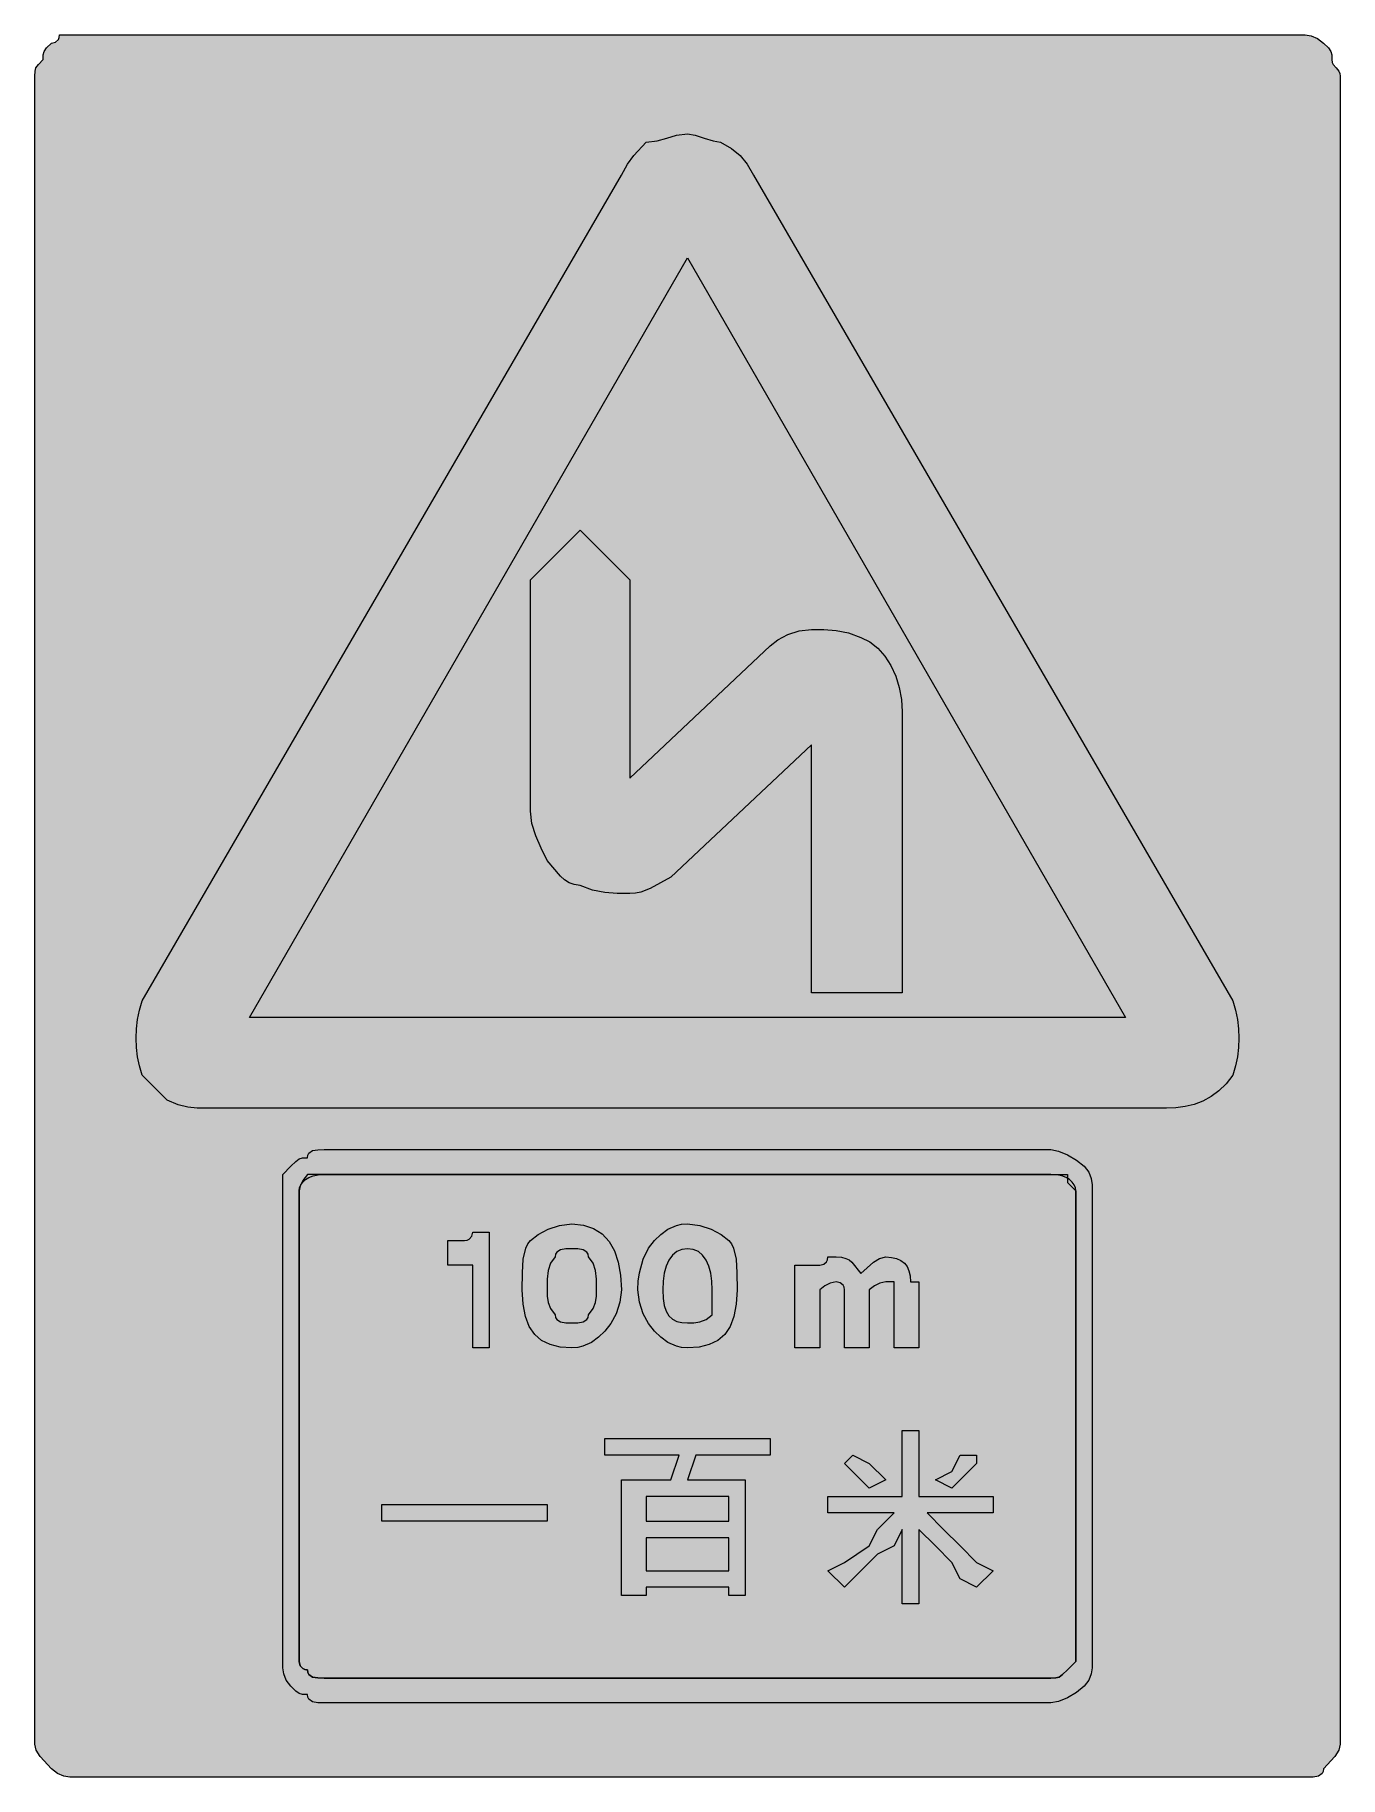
# Model space of a CAD drawing. Header units: metres. Extents: x 188 to 378, y 9 to 262.
import ezdxf

# ---------------------------------------------------------------- set-up
doc = ezdxf.new("R2010")
doc.units = ezdxf.units.M
for name, color, linetype, true_color in [('FILL_BLACK_000000', 7, 'Continuous', 0x000000), ('FILL_RED_FF0000', 7, 'Continuous', 0xff0000), ('FILL_WHITE_FFFFFF', 7, 'Continuous', 0xffffff), ('FILL_YELLOW_FFFF00', 7, 'Continuous', 0xffff00)]:
    doc.layers.add(name, color=color, linetype=linetype, true_color=true_color)

msp = doc.modelspace()

# ---------------------------------------------------------------- hatches: boundary and pattern name
at = {"layer": 'FILL_BLACK_000000', "true_color": 0x000000}
h = msp.add_hatch(color=7, dxfattribs=at)
h.dxf.hatch_style = 1
h.paths.add_polyline_path([(314.13, 122.88), (300.93, 122.88), (300.93, 158.88), (280.53, 139.68), (277.53, 138.03), (276.14, 137.49), (275.38, 137.33), (274.53, 137.28), (272.73, 137.3), (270.93, 137.43), (269.13, 137.79), (267.33, 138.48), (266.48, 138.59), (265.74, 138.87), (265.07, 139.3), (264.48, 139.83), (262.53, 142.08), (261.65, 143.88), (260.88, 145.68), (260.34, 147.48), (260.13, 149.28), (260.13, 182.88), (267.33, 190.08), (274.53, 182.88), (274.53, 154.08), (294.93, 173.28), (296.04, 174.16), (297.48, 174.93), (299.15, 175.47), (300.93, 175.68), (302.73, 175.66), (304.53, 175.53), (306.33, 175.17), (308.13, 174.48), (309.42, 173.87), (310.59, 172.96), (311.61, 171.8), (312.48, 170.43), (313.18, 168.89), (313.7, 167.22), (314.02, 165.47), (314.13, 163.68), (314.13, 122.88)])
h = msp.add_hatch(color=7, dxfattribs=at)
h.dxf.hatch_style = 1
h.paths.add_polyline_path([(338.13, 99.33), (339.44, 98.56), (340.53, 97.68), (341.22, 96.78), (341.58, 95.88), (341.71, 94.98), (341.73, 94.08), (341.73, 25.68), (341.71, 24.78), (341.58, 23.88), (341.22, 22.98), (340.53, 22.08), (339.44, 21.2), (338.13, 20.43), (336.82, 19.89), (335.73, 19.68), (230.13, 19.68), (229.25, 19.7), (228.48, 19.83), (227.94, 20.19), (227.78, 20.48), (227.73, 20.88), (227.02, 20.9), (226.53, 21.03), (226.04, 21.39), (225.33, 22.08), (224.64, 22.98), (224.28, 23.88), (224.15, 24.78), (224.13, 25.68), (224.13, 94.08), (224.13, 96.48), (225.33, 97.68), (226.04, 98.37), (226.53, 98.73), (227.02, 98.86), (227.73, 98.88), (227.78, 99.28), (227.94, 99.57), (228.48, 99.93), (229.25, 100.06), (230.13, 100.08), (335.73, 100.08), (336.82, 99.87), (338.13, 99.33)])
h.paths.add_polyline_path([(227.73, 96.48), (227.04, 95.6), (226.68, 94.83), (226.53, 94.08), (226.53, 25.68), (226.68, 25.08), (227.04, 24.67), (227.33, 24.53), (227.73, 24.48), (227.78, 24.08), (227.94, 23.79), (228.48, 23.43), (229.25, 23.3), (230.13, 23.28), (335.73, 23.28), (336.44, 23.3), (336.93, 23.43), (337.42, 23.79), (338.13, 24.48), (339.33, 25.68), (339.33, 94.08), (339.27, 94.53), (339.1, 94.96), (338.82, 95.37), (338.43, 95.73), (337.92, 96.04), (337.3, 96.27), (336.57, 96.43), (335.73, 96.48), (230.13, 96.48), (227.73, 96.48)], flags=16)
h = msp.add_hatch(color=7, dxfattribs=at)
h.dxf.hatch_style = 1
h.paths.add_polyline_path([(272.58, 76.23), (271.81, 74.79), (270.93, 73.68), (270.01, 72.8), (268.98, 72.03), (267.72, 71.49), (266.98, 71.33), (266.13, 71.28), (264.44, 71.39), (262.98, 71.75), (261.74, 72.36), (260.73, 73.23), (259.94, 74.39), (259.38, 75.84), (259.04, 77.6), (258.93, 79.68), (258.95, 82.15), (259.08, 84.18), (259.44, 85.75), (259.73, 86.37), (260.13, 86.88), (261.24, 87.76), (262.68, 88.53), (264.35, 89.07), (266.13, 89.28), (267.82, 89.11), (269.28, 88.62), (270.52, 87.82), (271.53, 86.73), (272.32, 85.35), (272.88, 83.71), (273.22, 81.82), (273.33, 79.68), (273.12, 77.9), (272.58, 76.23)])
h.paths.add_polyline_path([(269.58, 82.53), (269.22, 83.56), (268.53, 84.48), (268.48, 84.88), (268.32, 85.17), (267.78, 85.53), (267.01, 85.66), (266.13, 85.68), (265.25, 85.66), (264.48, 85.53), (263.94, 85.17), (263.78, 84.88), (263.73, 84.48), (263.04, 83.56), (262.68, 82.53), (262.55, 81.27), (262.53, 79.68), (262.55, 78.78), (262.68, 77.88), (263.04, 76.98), (263.73, 76.08), (263.78, 75.68), (263.94, 75.39), (264.48, 75.03), (265.25, 74.9), (266.13, 74.88), (267.01, 74.9), (267.78, 75.03), (268.32, 75.39), (268.48, 75.68), (268.53, 76.08), (269.22, 76.98), (269.58, 77.88), (269.71, 78.78), (269.73, 79.68), (269.71, 81.27), (269.58, 82.53)], flags=16)
h = msp.add_hatch(color=7, dxfattribs=at)
h.dxf.hatch_style = 1
h.paths.add_polyline_path([(289.68, 75.84), (289.12, 74.39), (288.33, 73.23), (287.32, 72.36), (286.08, 71.75), (284.62, 71.39), (282.93, 71.28), (282.08, 71.33), (281.34, 71.49), (280.08, 72.03), (279.05, 72.8), (278.13, 73.68), (277.25, 74.79), (276.48, 76.23), (275.94, 77.9), (275.73, 79.68), (275.78, 80.97), (275.94, 82.15), (276.48, 84.18), (277.25, 85.75), (278.13, 86.88), (279.05, 87.76), (280.08, 88.53), (281.34, 89.07), (282.08, 89.23), (282.93, 89.28), (284.71, 89.07), (286.38, 88.53), (287.82, 87.76), (288.93, 86.88), (289.33, 86.37), (289.62, 85.75), (289.98, 84.18), (290.11, 82.15), (290.13, 79.68), (290.02, 77.6), (289.68, 75.84)])
h.paths.add_polyline_path([(286.31, 82.14), (286.02, 83.16), (285.63, 84.03), (285.12, 84.73), (284.51, 85.25), (283.77, 85.57), (282.93, 85.68), (282.09, 85.57), (281.36, 85.25), (280.74, 84.73), (280.23, 84.03), (279.84, 83.16), (279.56, 82.14), (279.39, 80.97), (279.33, 79.68), (279.39, 78.44), (279.56, 77.41), (279.84, 76.58), (280.23, 75.93), (280.74, 75.45), (281.36, 75.12), (282.09, 74.94), (282.93, 74.88), (283.83, 74.9), (284.73, 75.03), (285.63, 75.39), (286.53, 76.08), (286.53, 79.68), (286.47, 80.97), (286.31, 82.14)], flags=16)
h = msp.add_hatch(color=7, dxfattribs=at)
h.dxf.hatch_style = 1
h.paths.add_polyline_path([(254.13, 71.28), (251.73, 71.28), (251.73, 83.28), (248.13, 83.28), (248.13, 86.88), (250.53, 86.88), (250.93, 86.93), (251.22, 87.07), (251.58, 87.48), (251.73, 88.08), (254.13, 88.08), (254.13, 71.28)])
h = msp.add_hatch(color=7, dxfattribs=at)
h.dxf.hatch_style = 1
h.paths.add_polyline_path([(310.85, 80.69), (310.08, 80.28), (309.33, 79.68), (309.33, 71.28), (305.73, 71.28), (305.73, 79.68), (305.68, 80.08), (305.54, 80.37), (305.13, 80.73), (304.53, 80.88), (303.65, 80.69), (302.88, 80.28), (302.13, 79.68), (302.13, 71.28), (298.53, 71.28), (298.53, 83.28), (302.13, 83.28), (302.73, 83.43), (303.14, 83.79), (303.28, 84.08), (303.33, 84.48), (304.53, 84.48), (305.32, 84.43), (305.94, 84.27), (306.41, 84.04), (306.78, 83.73), (308.13, 82.08), (309.93, 83.73), (310.83, 84.27), (311.73, 84.48), (312.57, 84.42), (313.31, 84.25), (313.92, 83.97), (314.43, 83.58), (314.82, 83.07), (315.1, 82.45), (315.27, 81.72), (315.33, 80.88), (316.53, 80.88), (316.53, 71.28), (312.93, 71.28), (312.93, 79.68), (312.93, 80.88), (311.73, 80.88), (310.85, 80.69)])
h = msp.add_hatch(color=7, dxfattribs=at)
h.dxf.hatch_style = 1
h.paths.add_polyline_path([(327.33, 49.68), (327.33, 47.28), (317.73, 47.28), (320.13, 44.88), (322.53, 42.48), (324.93, 40.08), (327.33, 38.88), (324.93, 36.48), (322.53, 37.68), (321.33, 40.08), (318.93, 42.48), (316.53, 44.88), (316.53, 34.08), (314.13, 34.08), (314.13, 44.88), (312.93, 42.48), (310.53, 41.28), (308.13, 38.88), (305.73, 36.48), (303.33, 38.88), (305.73, 40.08), (309.33, 42.48), (310.53, 44.88), (312.93, 47.28), (303.33, 47.28), (303.33, 49.68), (314.13, 49.68), (314.13, 59.28), (316.53, 59.28), (316.53, 58.08), (316.53, 49.68), (327.33, 49.68)])
h = msp.add_hatch(color=7, dxfattribs=at)
h.dxf.hatch_style = 1
h.paths.add_polyline_path([(294.93, 55.68), (284.13, 55.68), (282.93, 52.08), (291.33, 52.08), (291.33, 35.28), (288.93, 35.28), (288.93, 36.48), (276.93, 36.48), (276.93, 35.28), (273.33, 35.28), (273.33, 52.08), (280.53, 52.08), (281.73, 55.68), (270.93, 55.68), (270.93, 58.08), (294.93, 58.08), (294.93, 55.68)])
h.paths.add_polyline_path([(276.93, 49.68), (276.93, 46.08), (288.93, 46.08), (288.93, 49.68), (276.93, 49.68)], flags=16)
h.paths.add_polyline_path([(288.93, 43.68), (276.93, 43.68), (276.93, 38.88), (288.93, 38.88), (288.93, 43.68)], flags=16)
h = msp.add_hatch(color=7, dxfattribs=at)
h.dxf.hatch_style = 1
h.paths.add_polyline_path([(309.33, 54.48), (311.73, 52.08), (309.33, 50.88), (308.13, 52.08), (305.73, 54.48), (306.93, 55.68), (309.33, 54.48)])
h = msp.add_hatch(color=7, dxfattribs=at)
h.dxf.hatch_style = 1
h.paths.add_polyline_path([(321.33, 53.28), (322.53, 55.68), (324.93, 55.68), (324.93, 54.48), (321.33, 50.88), (318.93, 52.08), (321.33, 53.28)])
h = msp.add_hatch(color=7, dxfattribs=at)
h.dxf.hatch_style = 1
h.paths.add_polyline_path([(262.53, 48.48), (262.53, 46.08), (238.53, 46.08), (238.53, 48.48), (262.53, 48.48)])
at = {"layer": 'FILL_RED_FF0000', "true_color": 0xff0000}
h = msp.add_hatch(color=7, dxfattribs=at)
h.dxf.hatch_style = 1
h.paths.add_polyline_path([(362.52, 120.33), (362.81, 118.98), (362.97, 117.63), (363.03, 116.28), (362.97, 114.93), (362.81, 113.58), (362.52, 112.23), (362.13, 110.88), (361.18, 109.64), (360.12, 108.61), (358.99, 107.78), (357.78, 107.13), (356.52, 106.65), (355.21, 106.32), (353.88, 106.14), (352.53, 106.08), (213.33, 106.08), (211.72, 106.1), (210.33, 106.23), (208.94, 106.59), (207.33, 107.28), (203.73, 110.88), (203.34, 112.23), (203.06, 113.58), (202.89, 114.93), (202.83, 116.28), (202.89, 117.63), (203.06, 118.98), (203.34, 120.33), (203.73, 121.68), (273.33, 241.68), (274.23, 243.27), (275.13, 244.53), (276.93, 246.48), (278.54, 246.67), (279.93, 247.08), (281.32, 247.49), (282.93, 247.68), (284.02, 247.49), (285.33, 247.08), (286.64, 246.67), (287.73, 246.48), (289.32, 245.56), (290.58, 244.53), (291.61, 243.27), (292.53, 241.68), (362.13, 121.68), (362.52, 120.33)])
at = {"layer": 'FILL_WHITE_FFFFFF', "true_color": 0xffffff}
h = msp.add_hatch(color=7, dxfattribs=at)
h.dxf.hatch_style = 1
h.paths.add_polyline_path([(219.33, 119.28), (282.93, 229.68), (346.53, 119.28), (219.33, 119.28)])
h = msp.add_hatch(color=7, dxfattribs=at)
h.dxf.hatch_style = 1
h.paths.add_polyline_path([(335.73, 96.48), (336.93, 96.48), (338.13, 96.48), (338.13, 95.28), (339.33, 94.08), (339.33, 25.68), (338.13, 24.48), (337.42, 23.79), (336.93, 23.43), (336.44, 23.3), (335.73, 23.28), (230.13, 23.28), (229.25, 23.3), (228.48, 23.43), (227.94, 23.79), (227.78, 24.08), (227.73, 24.48), (227.33, 24.53), (227.04, 24.67), (226.68, 25.08), (226.53, 25.68), (226.53, 94.08), (226.59, 94.53), (226.76, 94.96), (227.04, 95.37), (227.43, 95.73), (227.94, 96.04), (228.56, 96.27), (229.29, 96.43), (230.13, 96.48), (335.73, 96.48)])
at = {"layer": 'FILL_YELLOW_FFFF00', "true_color": 0xffff00}
h = msp.add_hatch(color=7, dxfattribs=at)
h.dxf.hatch_style = 1
h.paths.add_polyline_path([(188.13, 256.08), (188.15, 256.79), (188.28, 257.28), (188.64, 257.77), (189.33, 258.48), (189.35, 259.19), (189.48, 259.68), (189.84, 260.17), (190.53, 260.88), (191.13, 261.03), (191.54, 261.39), (191.68, 261.68), (191.73, 262.08), (194.13, 262.08), (371.73, 262.08), (372.63, 262.06), (373.53, 261.93), (374.43, 261.57), (375.33, 260.88), (376.02, 260.17), (376.38, 259.68), (376.51, 259.19), (376.53, 258.48), (376.58, 258.08), (376.72, 257.77), (377.13, 257.28), (377.54, 256.79), (377.68, 256.48), (377.73, 256.08), (377.73, 13.68), (377.52, 12.78), (376.98, 11.88), (375.33, 10.08), (375.28, 9.68), (375.12, 9.39), (374.58, 9.03), (373.81, 8.9), (372.93, 8.88), (371.73, 8.88), (194.13, 8.88), (193.23, 8.9), (192.33, 9.03), (191.43, 9.39), (190.53, 10.08), (188.88, 11.88), (188.34, 12.78), (188.13, 13.68), (188.13, 256.08)])

# ---------------------------------------------------------------- linework, layer by layer
at = {"layer": 'FILL_BLACK_000000', "lineweight": 0, "true_color": 0x000000}
for points in [[(314.13, 122.88), (300.93, 122.88), (300.93, 158.88), (280.53, 139.68), (277.53, 138.03), (276.14, 137.49), (275.38, 137.33), (274.53, 137.28), (272.73, 137.3), (270.93, 137.43), (269.13, 137.79), (267.33, 138.48), (266.48, 138.59), (265.74, 138.87), (265.07, 139.3), (264.48, 139.83), (262.53, 142.08), (261.65, 143.88), (260.88, 145.68), (260.34, 147.48), (260.13, 149.28), (260.13, 182.88), (267.33, 190.08), (274.53, 182.88), (274.53, 154.08), (294.93, 173.28), (296.04, 174.16), (297.48, 174.93), (299.15, 175.47), (300.93, 175.68), (302.73, 175.66), (304.53, 175.53), (306.33, 175.17), (308.13, 174.48), (309.42, 173.87), (310.59, 172.96), (311.61, 171.8), (312.48, 170.43), (313.18, 168.89), (313.7, 167.22), (314.02, 165.47), (314.13, 163.68)], [(338.13, 99.33), (339.44, 98.56), (340.53, 97.68), (341.22, 96.78), (341.58, 95.88), (341.71, 94.98), (341.73, 94.08), (341.73, 25.68), (341.71, 24.78), (341.58, 23.88), (341.22, 22.98), (340.53, 22.08), (339.44, 21.2), (338.13, 20.43), (336.82, 19.89), (335.73, 19.68), (230.13, 19.68), (229.25, 19.7), (228.48, 19.83), (227.94, 20.19), (227.78, 20.48), (227.73, 20.88), (227.02, 20.9), (226.53, 21.03), (226.04, 21.39), (225.33, 22.08), (224.64, 22.98), (224.28, 23.88), (224.15, 24.78), (224.13, 25.68), (224.13, 94.08), (224.13, 96.48), (225.33, 97.68), (226.04, 98.37), (226.53, 98.73), (227.02, 98.86), (227.73, 98.88), (227.78, 99.28), (227.94, 99.57), (228.48, 99.93), (229.25, 100.06), (230.13, 100.08), (335.73, 100.08), (336.82, 99.87)], [(227.73, 96.48), (227.04, 95.6), (226.68, 94.83), (226.53, 94.08), (226.53, 25.68), (226.68, 25.08), (227.04, 24.67), (227.33, 24.53), (227.73, 24.48), (227.78, 24.08), (227.94, 23.79), (228.48, 23.43), (229.25, 23.3), (230.13, 23.28), (335.73, 23.28), (336.44, 23.3), (336.93, 23.43), (337.42, 23.79), (338.13, 24.48), (339.33, 25.68), (339.33, 94.08), (339.27, 94.53), (339.1, 94.96), (338.82, 95.37), (338.43, 95.73), (337.92, 96.04), (337.3, 96.27), (336.57, 96.43), (335.73, 96.48), (230.13, 96.48)], [(272.58, 76.23), (271.81, 74.79), (270.93, 73.68), (270.01, 72.8), (268.98, 72.03), (267.72, 71.49), (266.98, 71.33), (266.13, 71.28), (264.44, 71.39), (262.98, 71.75), (261.74, 72.36), (260.73, 73.23), (259.94, 74.39), (259.38, 75.84), (259.04, 77.6), (258.93, 79.68), (258.95, 82.15), (259.08, 84.18), (259.44, 85.75), (259.73, 86.37), (260.13, 86.88), (261.24, 87.76), (262.68, 88.53), (264.35, 89.07), (266.13, 89.28), (267.82, 89.11), (269.28, 88.62), (270.52, 87.82), (271.53, 86.73), (272.32, 85.35), (272.88, 83.71), (273.22, 81.82), (273.33, 79.68), (273.12, 77.9)], [(289.68, 75.84), (289.12, 74.39), (288.33, 73.23), (287.32, 72.36), (286.08, 71.75), (284.62, 71.39), (282.93, 71.28), (282.08, 71.33), (281.34, 71.49), (280.08, 72.03), (279.05, 72.8), (278.13, 73.68), (277.25, 74.79), (276.48, 76.23), (275.94, 77.9), (275.73, 79.68), (275.78, 80.97), (275.94, 82.15), (276.48, 84.18), (277.25, 85.75), (278.13, 86.88), (279.05, 87.76), (280.08, 88.53), (281.34, 89.07), (282.08, 89.23), (282.93, 89.28), (284.71, 89.07), (286.38, 88.53), (287.82, 87.76), (288.93, 86.88), (289.33, 86.37), (289.62, 85.75), (289.98, 84.18), (290.11, 82.15), (290.13, 79.68), (290.02, 77.6)], [(254.13, 71.28), (251.73, 71.28), (251.73, 83.28), (248.13, 83.28), (248.13, 86.88), (250.53, 86.88), (250.93, 86.93), (251.22, 87.07), (251.58, 87.48), (251.73, 88.08), (254.13, 88.08)], [(269.58, 82.53), (269.22, 83.56), (268.53, 84.48), (268.48, 84.88), (268.32, 85.17), (267.78, 85.53), (267.01, 85.66), (266.13, 85.68), (265.25, 85.66), (264.48, 85.53), (263.94, 85.17), (263.78, 84.88), (263.73, 84.48), (263.04, 83.56), (262.68, 82.53), (262.55, 81.27), (262.53, 79.68), (262.55, 78.78), (262.68, 77.88), (263.04, 76.98), (263.73, 76.08), (263.78, 75.68), (263.94, 75.39), (264.48, 75.03), (265.25, 74.9), (266.13, 74.88), (267.01, 74.9), (267.78, 75.03), (268.32, 75.39), (268.48, 75.68), (268.53, 76.08), (269.22, 76.98), (269.58, 77.88), (269.71, 78.78), (269.73, 79.68), (269.71, 81.27)], [(286.31, 82.14), (286.02, 83.16), (285.63, 84.03), (285.12, 84.73), (284.51, 85.25), (283.77, 85.57), (282.93, 85.68), (282.09, 85.57), (281.36, 85.25), (280.74, 84.73), (280.23, 84.03), (279.84, 83.16), (279.56, 82.14), (279.39, 80.97), (279.33, 79.68), (279.39, 78.44), (279.56, 77.41), (279.84, 76.58), (280.23, 75.93), (280.74, 75.45), (281.36, 75.12), (282.09, 74.94), (282.93, 74.88), (283.83, 74.9), (284.73, 75.03), (285.63, 75.39), (286.53, 76.08), (286.53, 79.68), (286.47, 80.97)], [(310.85, 80.69), (310.08, 80.28), (309.33, 79.68), (309.33, 71.28), (305.73, 71.28), (305.73, 79.68), (305.68, 80.08), (305.54, 80.37), (305.13, 80.73), (304.53, 80.88), (303.65, 80.69), (302.88, 80.28), (302.13, 79.68), (302.13, 71.28), (298.53, 71.28), (298.53, 83.28), (302.13, 83.28), (302.73, 83.43), (303.14, 83.79), (303.28, 84.08), (303.33, 84.48), (304.53, 84.48), (305.32, 84.43), (305.94, 84.27), (306.41, 84.04), (306.78, 83.73), (308.13, 82.08), (309.93, 83.73), (310.83, 84.27), (311.73, 84.48), (312.57, 84.42), (313.31, 84.25), (313.92, 83.97), (314.43, 83.58), (314.82, 83.07), (315.1, 82.45), (315.27, 81.72), (315.33, 80.88), (316.53, 80.88), (316.53, 71.28), (312.93, 71.28), (312.93, 79.68), (312.93, 80.88), (311.73, 80.88)], [(327.33, 49.68), (327.33, 47.28), (317.73, 47.28), (320.13, 44.88), (322.53, 42.48), (324.93, 40.08), (327.33, 38.88), (324.93, 36.48), (322.53, 37.68), (321.33, 40.08), (318.93, 42.48), (316.53, 44.88), (316.53, 34.08), (314.13, 34.08), (314.13, 44.88), (312.93, 42.48), (310.53, 41.28), (308.13, 38.88), (305.73, 36.48), (303.33, 38.88), (305.73, 40.08), (309.33, 42.48), (310.53, 44.88), (312.93, 47.28), (303.33, 47.28), (303.33, 49.68), (314.13, 49.68), (314.13, 59.28), (316.53, 59.28), (316.53, 58.08), (316.53, 49.68)], [(294.93, 55.68), (284.13, 55.68), (282.93, 52.08), (291.33, 52.08), (291.33, 35.28), (288.93, 35.28), (288.93, 36.48), (276.93, 36.48), (276.93, 35.28), (273.33, 35.28), (273.33, 52.08), (280.53, 52.08), (281.73, 55.68), (270.93, 55.68), (270.93, 58.08), (294.93, 58.08)], [(309.33, 54.48), (311.73, 52.08), (309.33, 50.88), (308.13, 52.08), (305.73, 54.48), (306.93, 55.68)], [(321.33, 53.28), (322.53, 55.68), (324.93, 55.68), (324.93, 54.48), (321.33, 50.88), (318.93, 52.08)], [(262.53, 48.48), (262.53, 46.08), (238.53, 46.08), (238.53, 48.48)], [(276.93, 49.68), (276.93, 46.08), (288.93, 46.08), (288.93, 49.68)], [(288.93, 43.68), (276.93, 43.68), (276.93, 38.88), (288.93, 38.88)]]:
    msp.add_lwpolyline(points, close=True, dxfattribs=at)
at = {"layer": 'FILL_RED_FF0000', "lineweight": 0, "true_color": 0xff0000}
msp.add_lwpolyline([(362.52, 120.33), (362.81, 118.98), (362.97, 117.63), (363.03, 116.28), (362.97, 114.93), (362.81, 113.58), (362.52, 112.23), (362.13, 110.88), (361.18, 109.64), (360.12, 108.61), (358.99, 107.78), (357.78, 107.13), (356.52, 106.65), (355.21, 106.32), (353.88, 106.14), (352.53, 106.08), (213.33, 106.08), (211.72, 106.1), (210.33, 106.23), (208.94, 106.59), (207.33, 107.28), (203.73, 110.88), (203.34, 112.23), (203.06, 113.58), (202.89, 114.93), (202.83, 116.28), (202.89, 117.63), (203.06, 118.98), (203.34, 120.33), (203.73, 121.68), (273.33, 241.68), (274.23, 243.27), (275.13, 244.53), (276.93, 246.48), (278.54, 246.67), (279.93, 247.08), (281.32, 247.49), (282.93, 247.68), (284.02, 247.49), (285.33, 247.08), (286.64, 246.67), (287.73, 246.48), (289.32, 245.56), (290.58, 244.53), (291.61, 243.27), (292.53, 241.68), (362.13, 121.68)], close=True, dxfattribs=at)
at = {"layer": 'FILL_WHITE_FFFFFF', "lineweight": 0, "true_color": 0xff0000}
msp.add_lwpolyline([(219.33, 119.28), (282.93, 229.68), (346.53, 119.28)], close=True, dxfattribs=at)
at = {"layer": 'FILL_WHITE_FFFFFF', "lineweight": 0, "true_color": 0xffff00}
msp.add_lwpolyline([(335.73, 96.48), (336.93, 96.48), (338.13, 96.48), (338.13, 95.28), (339.33, 94.08), (339.33, 25.68), (338.13, 24.48), (337.42, 23.79), (336.93, 23.43), (336.44, 23.3), (335.73, 23.28), (230.13, 23.28), (229.25, 23.3), (228.48, 23.43), (227.94, 23.79), (227.78, 24.08), (227.73, 24.48), (227.33, 24.53), (227.04, 24.67), (226.68, 25.08), (226.53, 25.68), (226.53, 94.08), (226.59, 94.53), (226.76, 94.96), (227.04, 95.37), (227.43, 95.73), (227.94, 96.04), (228.56, 96.27), (229.29, 96.43), (230.13, 96.48)], close=True, dxfattribs=at)
at = {"layer": 'FILL_YELLOW_FFFF00', "lineweight": 0, "true_color": 0xffff00}
msp.add_lwpolyline([(188.13, 256.08), (188.15, 256.79), (188.28, 257.28), (188.64, 257.77), (189.33, 258.48), (189.35, 259.19), (189.48, 259.68), (189.84, 260.17), (190.53, 260.88), (191.13, 261.03), (191.54, 261.39), (191.68, 261.68), (191.73, 262.08), (194.13, 262.08), (371.73, 262.08), (372.63, 262.06), (373.53, 261.93), (374.43, 261.57), (375.33, 260.88), (376.02, 260.17), (376.38, 259.68), (376.51, 259.19), (376.53, 258.48), (376.58, 258.08), (376.72, 257.77), (377.13, 257.28), (377.54, 256.79), (377.68, 256.48), (377.73, 256.08), (377.73, 13.68), (377.52, 12.78), (376.98, 11.88), (375.33, 10.08), (375.28, 9.68), (375.12, 9.39), (374.58, 9.03), (373.81, 8.9), (372.93, 8.88), (371.73, 8.88), (194.13, 8.88), (193.23, 8.9), (192.33, 9.03), (191.43, 9.39), (190.53, 10.08), (188.88, 11.88), (188.34, 12.78), (188.13, 13.68)], close=True, dxfattribs=at)

doc.saveas('drawing.dxf')
